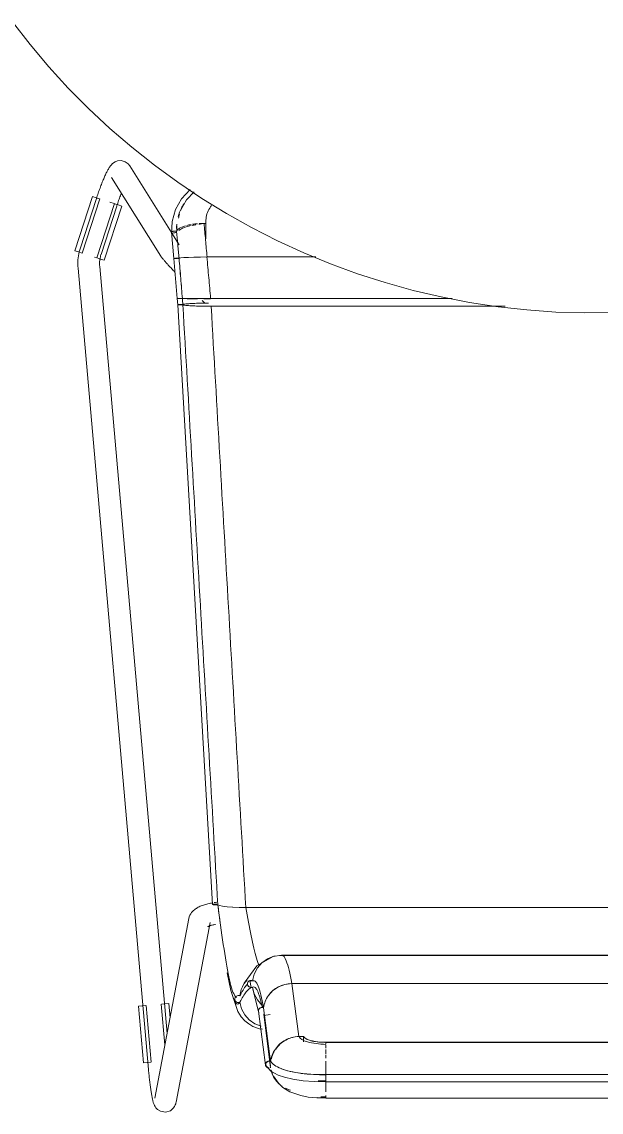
# Model space of a CAD drawing. Header units: millimetres. Extents: x 155927 to 295199, y -4084 to 97293.
# Drawn here: x 182902 to 183222, y 11464 to 12067 of the extents above; entities that cross this region are included whole.
import ezdxf

# ---------------------------------------------------------------- set-up
doc = ezdxf.new("R2010")
doc.units = ezdxf.units.MM
doc.header["$MEASUREMENT"] = 0
doc.layers.add('I-FURN', color=8, linetype='CONTINUOUS', lineweight=9)

msp = doc.modelspace()

# ---------------------------------------------------------------- linework, layer by layer
at = {"layer": 'I-FURN'}
for p, q in [((182896.35, 12067.16), (182906.16, 12054.52)), ((182906.16, 12054.52), (182916.46, 12042.29)), ((182916.46, 12042.29), (182927.25, 12030.47)), ((182927.25, 12030.47), (182938.5, 12019.1)), ((182938.5, 12019.1), (182950.2, 12008.18)), ((182950.2, 12008.18), (182962.32, 11997.75)), ((182962.32, 11997.75), (182974.86, 11987.8)), ((182954.46, 11990.17), (182953.08, 11989.65)), ((182956.44, 11990.35), (182954.46, 11990.17)), ((182958.67, 11989.76), (182956.44, 11990.35)), ((182960.4, 11988.54), (182958.67, 11989.76)), ((182948.47, 11983.97), (182948.24, 11983.5)), ((182948.7, 11984.43), (182948.47, 11983.97)), ((182948.93, 11984.87), (182948.7, 11984.43)), ((182949.15, 11985.29), (182948.93, 11984.87)), ((182949.39, 11985.7), (182949.15, 11985.29)), ((182949.62, 11986.1), (182949.39, 11985.7)), ((182949.86, 11986.49), (182949.62, 11986.1)), ((182950.12, 11986.88), (182949.86, 11986.49)), ((182950.4, 11987.27), (182950.12, 11986.88)), ((182950.71, 11987.67), (182950.4, 11987.27)), ((182951.08, 11988.1), (182950.71, 11987.67)), ((182951.54, 11988.57), (182951.08, 11988.1)), ((182952.17, 11989.09), (182951.54, 11988.57)), ((182953.08, 11989.65), (182952.17, 11989.09)), ((182960.4, 11988.54), (182961.29, 11987.41)), ((182984.32, 11950.65), (182961.29, 11987.41)), ((182974.86, 11987.8), (182987.78, 11978.36)), ((182945.8, 11977.81), (182945.55, 11977.16)), ((182946.06, 11978.45), (182945.8, 11977.81)), ((182946.31, 11979.08), (182946.06, 11978.45)), ((182946.56, 11979.69), (182946.31, 11979.08)), ((182946.8, 11980.28), (182946.56, 11979.69)), ((182947.05, 11980.86), (182946.8, 11980.28)), ((182947.29, 11981.42), (182947.05, 11980.86)), ((182947.53, 11981.97), (182947.29, 11981.42)), ((182947.77, 11982.5), (182947.53, 11981.97)), ((182948, 11983.01), (182947.77, 11982.5)), ((182948.24, 11983.5), (182948, 11983.01)), ((182951.12, 11981.04), (182978.43, 11937.46)), ((182987.78, 11978.36), (183001.06, 11969.45)), ((182943.77, 11972.28), (182943.52, 11971.55)), ((182944.02, 11973.01), (182943.77, 11972.28)), ((182944.28, 11973.72), (182944.02, 11973.01)), ((182944.53, 11974.43), (182944.28, 11973.72)), ((182944.79, 11975.13), (182944.53, 11974.43)), ((182945.04, 11975.82), (182944.79, 11975.13)), ((182945.3, 11976.49), (182945.04, 11975.82)), ((182945.55, 11977.16), (182945.3, 11976.49)), ((182956.49, 11972.16), (182956.25, 11971.53)), ((182989.93, 11969.23), (182994.67, 11974.38)), ((182992.61, 11968.65), (182996.88, 11973.12)), ((182930.92, 11940.44), (182940.61, 11970.45)), ((182942.63, 11968.89), (182933.92, 11942.08)), ((182934.96, 11939.13), (182944.65, 11969.14)), ((182940.61, 11970.45), (182942.56, 11969.81)), ((182942.56, 11969.81), (182944.53, 11969.18)), ((182942.78, 11969.35), (182942.63, 11968.89)), ((182943.03, 11970.08), (182942.78, 11969.35)), ((182943.27, 11970.82), (182943.03, 11970.08)), ((182952.72, 11966.53), (182943.03, 11936.53)), ((182943.52, 11971.55), (182943.27, 11970.82)), ((182952.62, 11966.57), (182950.12, 11967.37)), ((182952.84, 11966.5), (182954.81, 11965.86)), ((182954.38, 11966.2), (182954.15, 11965.51)), ((182954.61, 11966.89), (182954.38, 11966.2)), ((182954.84, 11967.58), (182954.61, 11966.89)), ((182954.81, 11965.86), (182956.76, 11965.23)), ((182955.08, 11968.26), (182954.84, 11967.58)), ((182955.31, 11968.93), (182955.08, 11968.26)), ((182955.55, 11969.59), (182955.31, 11968.93)), ((182955.78, 11970.25), (182955.55, 11969.59)), ((182956.02, 11970.9), (182955.78, 11970.25)), ((182956.25, 11971.53), (182956.02, 11970.9)), ((182986.54, 11963.22), (182989.93, 11969.23)), ((182989.25, 11962.82), (182992.61, 11968.65)), ((183001.06, 11969.45), (183014.7, 11961.08)), ((182945.33, 11938.37), (182954.05, 11965.18)), ((182947.08, 11935.22), (182956.76, 11965.23)), ((182954.15, 11965.51), (182954.05, 11965.18)), ((182984.66, 11956.7), (182986.54, 11963.22)), ((183014.7, 11961.08), (183028.65, 11953.26)), ((182984.38, 11949.79), (182984.66, 11956.7)), ((183002.33, 11955.57), (183003.38, 11955.57)), ((183003.32, 11956.82), (183003.32, 11947.06)), ((182984.25, 11950.68), (182985.68, 11936.19)), ((182988.6, 11943.83), (182984.56, 11950.28)), ((183028.65, 11953.26), (183042.91, 11946)), ((182933.92, 11942.08), (182933.59, 11940.98)), ((183042.91, 11946), (183057.45, 11939.32)), ((182932.87, 11939.81), (182930.92, 11940.44)), ((182932.6, 11935.37), (182932.54, 11934.23)), ((182932.71, 11936.51), (182932.6, 11935.37)), ((182932.86, 11937.64), (182932.71, 11936.51)), ((182933.06, 11938.76), (182932.86, 11937.64)), ((182934.85, 11939.17), (182932.87, 11939.81)), ((182933.3, 11939.88), (182933.06, 11938.76)), ((182933.59, 11940.98), (182933.3, 11939.88)), ((182942.94, 11936.56), (182941.77, 11936.94)), ((182945.12, 11935.85), (182943.15, 11936.49)), ((182944.63, 11935.11), (182944.72, 11935.77)), ((182944.72, 11935.77), (182944.83, 11936.42)), ((182944.83, 11936.42), (182944.97, 11937.07)), ((182944.97, 11937.07), (182945.13, 11937.71)), ((182947.08, 11935.22), (182945.12, 11935.85)), ((182945.13, 11937.71), (182945.32, 11938.34)), ((182945.32, 11938.34), (182945.33, 11938.37)), ((182978.43, 11937.46), (182978.64, 11937.13)), ((182978.64, 11937.13), (182978.83, 11936.88)), ((182978.83, 11936.88), (182979, 11936.65)), ((182979, 11936.65), (182979.17, 11936.43)), ((182979.17, 11936.43), (182979.35, 11936.2)), ((182979.35, 11936.2), (182979.54, 11935.97)), ((182979.54, 11935.97), (182979.74, 11935.73)), ((182979.74, 11935.73), (182979.96, 11935.48)), ((182979.96, 11935.48), (182980.19, 11935.21)), ((182985.68, 11936.19), (182985.75, 11936.22)), ((182985.74, 11936.22), (182985.68, 11936.19)), ((182985.68, 11936.19), (182987.5, 11913.99)), ((182985.68, 11936.19), (182985.74, 11936.17)), ((182985.75, 11936.17), (182985.68, 11936.19)), ((182985.93, 11936.24), (182985.74, 11936.22)), ((182985.74, 11936.17), (182985.93, 11936.14)), ((182985.93, 11936.14), (182985.75, 11936.17)), ((182986.23, 11936.26), (182985.93, 11936.24)), ((182985.93, 11936.14), (182986.22, 11936.12)), ((182986.22, 11936.12), (182985.93, 11936.14)), ((182985.94, 11936.24), (182986.24, 11936.26)), ((182986.22, 11936.12), (182986.6, 11936.1)), ((182986.61, 11936.1), (182986.22, 11936.12)), ((182986.61, 11936.28), (182986.23, 11936.26)), ((182986.24, 11936.26), (182986.62, 11936.28)), ((182986.6, 11936.1), (182987.05, 11936.09)), ((182987.07, 11936.29), (182986.61, 11936.28)), ((182987.06, 11936.09), (182986.61, 11936.1)), ((182986.62, 11936.28), (182987.07, 11936.29)), ((182987.05, 11936.09), (182987.54, 11936.09)), ((182987.55, 11936.09), (182987.06, 11936.09)), ((182987.56, 11936.29), (182987.07, 11936.29)), ((182987.07, 11936.29), (182987.56, 11936.29)), ((182988.06, 11936.29), (182987.56, 11936.29)), ((182987.56, 11936.29), (182988.06, 11936.29)), ((182988.04, 11936.09), (182988.51, 11936.1)), ((182988.52, 11936.1), (182988.04, 11936.09)), ((182988.53, 11936.28), (182988.06, 11936.29)), ((182988.06, 11936.29), (182988.53, 11936.28)), ((182988.53, 11936.28), (182989.41, 11936.48)), ((182989.42, 11936.48), (182988.53, 11936.28)), ((182991.15, 11936.66), (182989.42, 11936.48)), ((182989.42, 11936.48), (182991.14, 11936.65)), ((182993.63, 11936.81), (182991.15, 11936.66)), ((182991.15, 11936.66), (182993.59, 11936.8)), ((182993.63, 11936.81), (182996.66, 11936.92)), ((182996.73, 11936.92), (182993.63, 11936.81)), ((182996.73, 11936.92), (183000.17, 11936.99)), ((183000.17, 11936.99), (182996.73, 11936.92)), ((183000.26, 11936.99), (183003.91, 11937.02)), ((183004.03, 11937.02), (183000.27, 11937)), ((183064.14, 11937.02), (183004.03, 11937.02)), ((183004.03, 11937.02), (183064.14, 11937.02)), ((183057.45, 11939.32), (183072.24, 11933.23)), ((182932.54, 11934.23), (182932.52, 11933.09)), ((182932.52, 11933.09), (182932.55, 11931.95)), ((182932.55, 11931.95), (182932.63, 11930.81)), ((182932.63, 11930.81), (182932.63, 11930.76)), ((182932.64, 11930.76), (182971.58, 11487.43)), ((182944.52, 11933.13), (182944.53, 11933.79)), ((182944.54, 11932.47), (182944.52, 11933.13)), ((182944.53, 11933.79), (182944.57, 11934.45)), ((182944.59, 11931.81), (182944.54, 11932.47)), ((182944.57, 11934.45), (182944.63, 11935.11)), ((182981.88, 11507.3), (182944.59, 11931.81)), ((182980.19, 11935.21), (182980.43, 11934.93)), ((182980.43, 11934.93), (182980.69, 11934.64)), ((182980.69, 11934.64), (182980.96, 11934.33)), ((182980.96, 11934.33), (182981.25, 11934.01)), ((182981.25, 11934.01), (182981.55, 11933.67)), ((182981.55, 11933.67), (182981.87, 11933.32)), ((182981.87, 11933.32), (182982.2, 11932.96)), ((182982.2, 11932.96), (182982.54, 11932.58)), ((182982.54, 11932.58), (182982.89, 11932.19)), ((182982.89, 11932.19), (182983.26, 11931.79)), ((182983.26, 11931.79), (182983.64, 11931.37)), ((182983.64, 11931.37), (182984.04, 11930.95)), ((182984.04, 11930.95), (182984.44, 11930.51)), ((182984.44, 11930.51), (182984.85, 11930.07)), ((182984.85, 11930.07), (182985.27, 11929.61)), ((182985.27, 11929.61), (182985.71, 11929.15)), ((183072.24, 11933.23), (183087.27, 11927.73)), ((182985.71, 11929.15), (182986.15, 11928.68)), ((183087.27, 11927.73), (183102.5, 11922.84)), ((183102.5, 11922.84), (183117.91, 11918.56)), ((183117.91, 11918.56), (183133.49, 11914.9)), ((182987.57, 11913.99), (182987.5, 11913.99)), ((182987.5, 11913.99), (182987.57, 11913.99)), ((182987.78, 11910.63), (182987.51, 11913.99)), ((182987.58, 11913.99), (182987.51, 11913.99)), ((182987.51, 11913.99), (182987.57, 11913.99)), ((182987.76, 11913.99), (182988.05, 11914)), ((182988.05, 11914), (182987.76, 11913.99)), ((182988.05, 11914), (182988.44, 11914)), ((182988.43, 11914), (182988.05, 11914)), ((182988.44, 11913.98), (182988.06, 11913.98)), ((182988.06, 11913.98), (182988.44, 11913.98)), ((182988.88, 11914), (182988.43, 11914)), ((182988.44, 11914), (182988.89, 11914)), ((182988.89, 11913.98), (182988.44, 11913.98)), ((182988.44, 11913.98), (182988.89, 11913.98)), ((182989.37, 11914), (182988.88, 11914)), ((182988.89, 11914), (182989.38, 11914)), ((182989.38, 11913.98), (182988.89, 11913.98)), ((182988.89, 11913.98), (182989.38, 11913.98)), ((182989.87, 11914), (182989.37, 11914)), ((182989.38, 11914), (182989.87, 11914)), ((182989.88, 11913.98), (182989.38, 11913.98)), ((182989.38, 11913.98), (182989.88, 11913.98)), ((182989.87, 11914), (182990.35, 11914)), ((182990.34, 11914), (182989.87, 11914)), ((182990.35, 11913.98), (182989.88, 11913.98)), ((182989.88, 11913.98), (182990.35, 11913.98)), ((182991.23, 11914.01), (182990.34, 11914)), ((182990.35, 11914), (182991.23, 11914.01)), ((182991.23, 11914.01), (182992.98, 11914.03)), ((182992.98, 11914.03), (182991.23, 11914.01)), ((182993, 11913.95), (182991.25, 11913.97)), ((182991.25, 11913.97), (182993, 11913.95)), ((182992.98, 11914.03), (182995.48, 11914.04)), ((182995.48, 11914.04), (182992.98, 11914.03)), ((182995.5, 11913.94), (182993, 11913.95)), ((182993, 11913.95), (182995.49, 11913.94)), ((182995.77, 11911.3), (182993.27, 11911.13)), ((182995.48, 11914.04), (182998.61, 11914.05)), ((182998.61, 11914.05), (182995.48, 11914.04)), ((182995.49, 11913.94), (182998.62, 11913.93)), ((182998.62, 11913.93), (182995.5, 11913.94)), ((182998.89, 11911.42), (182995.77, 11911.3)), ((183002.18, 11914.05), (182998.61, 11914.05)), ((182998.62, 11914.05), (183002.18, 11914.05)), ((183002.44, 11911.5), (182998.89, 11911.42)), ((183001.27, 11912.91), (183002.74, 11911.38)), ((183002.18, 11914.05), (183005.97, 11914.05)), ((183005.97, 11914.05), (183002.18, 11914.05)), ((183005.96, 11913.93), (183002.18, 11913.93)), ((183002.18, 11913.93), (183005.96, 11913.93)), ((183004.69, 11911.52), (183002.44, 11911.5)), ((183005.97, 11914.05), (183139.61, 11914.05)), ((183139.61, 11914.05), (183005.97, 11914.05)), ((183133.49, 11914.9), (183149.2, 11911.86)), ((183149.2, 11911.86), (183165.02, 11909.46)), ((182987.85, 11910.66), (182987.78, 11910.63)), ((182987.78, 11910.63), (183007.07, 11578.72)), ((182987.78, 11910.63), (182987.85, 11910.6)), ((182988.04, 11910.69), (182987.85, 11910.66)), ((182987.85, 11910.6), (182988.03, 11910.58)), ((182988.03, 11910.58), (182988.33, 11910.55)), ((182988.33, 11910.71), (182988.04, 11910.69)), ((182988.71, 11910.73), (182988.33, 11910.71)), ((182988.33, 11910.55), (182988.71, 11910.54)), ((182989.17, 11910.74), (182988.71, 11910.73)), ((182988.71, 11910.54), (182989.16, 11910.53)), ((182989.16, 11910.53), (182989.65, 11910.52)), ((182989.66, 11910.74), (182989.17, 11910.74)), ((182989.65, 11910.52), (182990.14, 11910.52)), ((182990.15, 11910.74), (182989.66, 11910.74)), ((182990.14, 11910.52), (182990.61, 11910.53)), ((182990.62, 11910.73), (182990.15, 11910.74)), ((182990.61, 11910.53), (182991.5, 11910.32)), ((182991.52, 11910.94), (182990.62, 11910.73)), ((182991.5, 11910.32), (182993.25, 11910.13)), ((182993.27, 11911.13), (182991.52, 11910.94)), ((182993.25, 11910.13), (182995.75, 11909.97)), ((182995.75, 11909.97), (182998.89, 11909.84)), ((182998.89, 11909.84), (183002.45, 11909.76)), ((183002.45, 11909.76), (183006.23, 11909.74)), ((183006.23, 11909.74), (183168.83, 11909.74)), ((183168.83, 11909.74), (183006.23, 11909.74)), ((183165.02, 11909.46), (183180.92, 11907.69)), ((183180.92, 11907.69), (183196.88, 11906.56)), ((183196.88, 11906.56), (183212.87, 11906.06)), ((183212.87, 11906.06), (183228.86, 11906.21)), ((183005.13, 11579.23), (183005.8, 11579.37)), ((183005.8, 11579.37), (183006.48, 11579.5)), ((183006.48, 11579.5), (183007.17, 11579.63)), ((183007.88, 11579.75), (183008.59, 11579.85)), ((183008.59, 11579.85), (183009.32, 11579.95)), ((182994.5, 11572.76), (182994.94, 11573.55)), ((182994.94, 11573.55), (182995.42, 11574.24)), ((182995.42, 11574.24), (182995.93, 11574.83)), ((182995.93, 11574.83), (182996.45, 11575.35)), ((182996.45, 11575.35), (182996.98, 11575.8)), ((182996.98, 11575.8), (182997.51, 11576.21)), ((182997.51, 11576.21), (182998.05, 11576.56)), ((182998.05, 11576.56), (182998.59, 11576.89)), ((182998.59, 11576.89), (182999.12, 11577.18)), ((182999.12, 11577.18), (182999.68, 11577.45)), ((182999.68, 11577.45), (183000.24, 11577.7)), ((183000.24, 11577.7), (183000.81, 11577.94)), ((183000.81, 11577.94), (183001.39, 11578.16)), ((183001.39, 11578.16), (183001.98, 11578.36)), ((183001.98, 11578.36), (183002.58, 11578.56)), ((183002.58, 11578.56), (183003.2, 11578.74)), ((183003.2, 11578.74), (183003.83, 11578.91)), ((183003.83, 11578.91), (183004.47, 11579.07)), ((183004.47, 11579.07), (183005.13, 11579.23)), ((183007.13, 11578.78), (183007.07, 11578.72)), ((183007.07, 11578.72), (183007.13, 11578.78)), ((183007.07, 11578.72), (183007.14, 11578.67)), ((183007.14, 11578.67), (183007.07, 11578.72)), ((183007.32, 11578.83), (183007.13, 11578.78)), ((183007.13, 11578.78), (183007.31, 11578.83)), ((183007.14, 11578.67), (183007.34, 11578.62)), ((183007.33, 11578.62), (183007.14, 11578.67)), ((183007.31, 11578.83), (183007.6, 11578.87)), ((183007.61, 11578.87), (183007.32, 11578.83)), ((183007.63, 11578.57), (183007.33, 11578.62)), ((183007.34, 11578.62), (183007.63, 11578.58)), ((183007.6, 11578.87), (183007.98, 11578.9)), ((183007.99, 11578.9), (183007.61, 11578.87)), ((183007.63, 11578.58), (183008.02, 11578.54)), ((183008.02, 11578.54), (183007.63, 11578.57)), ((183007.98, 11578.9), (183008.43, 11578.93)), ((183008.44, 11578.93), (183007.99, 11578.9)), ((183008.02, 11578.54), (183008.47, 11578.52)), ((183008.47, 11578.52), (183008.02, 11578.54)), ((183008.43, 11578.93), (183008.92, 11578.94)), ((183008.93, 11578.94), (183008.44, 11578.93)), ((183008.47, 11578.52), (183008.97, 11578.51)), ((183008.96, 11578.51), (183008.47, 11578.52)), ((183008.92, 11578.94), (183009.42, 11578.93)), ((183009.43, 11578.93), (183008.93, 11578.94)), ((183009.46, 11578.52), (183008.96, 11578.51)), ((183008.97, 11578.51), (183009.46, 11578.52)), ((183009.46, 11578.52), (183009.94, 11578.53)), ((183009.93, 11578.53), (183009.46, 11578.52)), ((183010.84, 11578.13), (183009.93, 11578.53)), ((183009.94, 11578.53), (183010.84, 11578.13)), ((183012.57, 11577.77), (183010.84, 11578.13)), ((183010.84, 11578.13), (183012.58, 11577.77)), ((183015.05, 11577.46), (183012.58, 11577.77)), ((183012.58, 11577.77), (183015.08, 11577.45)), ((183018.13, 11577.22), (183015.08, 11577.45)), ((183015.08, 11577.45), (183018.18, 11577.22)), ((183021.65, 11577.07), (183018.18, 11577.22)), ((183018.18, 11577.22), (183021.72, 11577.06)), ((183025.41, 11577), (183021.72, 11577.06)), ((183021.72, 11577.06), (183025.48, 11577)), ((183408.88, 11577), (183025.41, 11577)), ((183025.48, 11577), (183408.88, 11577)), ((182993.88, 11570.88), (182975.06, 11471.58)), ((182986.85, 11469.35), (183005.67, 11568.64)), ((182993.88, 11570.88), (182994.13, 11571.86)), ((182994.13, 11571.86), (182994.5, 11572.76)), ((183006.48, 11567.2), (183006.88, 11567.31)), ((183006.88, 11567.31), (183007.3, 11567.41)), ((183007.3, 11567.41), (183007.75, 11567.52)), ((183007.75, 11567.52), (183008.22, 11567.62)), ((183008.22, 11567.62), (183008.71, 11567.71)), ((183004.45, 11566.41), (183004.47, 11566.43)), ((183004.47, 11566.43), (183004.54, 11566.47)), ((183004.54, 11566.47), (183004.63, 11566.52)), ((183004.63, 11566.52), (183004.78, 11566.59)), ((183004.78, 11566.59), (183004.98, 11566.68)), ((183004.98, 11566.68), (183005.21, 11566.77)), ((183005.21, 11566.77), (183005.48, 11566.88)), ((183005.48, 11566.88), (183005.78, 11566.98)), ((183005.78, 11566.98), (183006.12, 11567.09)), ((183006.12, 11567.09), (183006.48, 11567.2)), ((183040.14, 11549.79), (183031.49, 11544.67)), ((183040.29, 11549.86), (183037.12, 11548.49)), ((183041, 11550.03), (183037.43, 11548.67)), ((183037.43, 11548.66), (183041, 11550.02)), ((183045.33, 11550.65), (183040.29, 11549.86)), ((183041, 11550.02), (183044.79, 11550.5)), ((183044.79, 11550.5), (183041, 11550.03)), ((183044.79, 11550.5), (183389.58, 11550.5)), ((183389.58, 11550.5), (183044.79, 11550.5)), ((183084.24, 11550.66), (183045.33, 11550.66)), ((183389.04, 11550.66), (183084.24, 11550.66)), ((183031.49, 11544.67), (183024.51, 11535.14)), ((183031.79, 11543.62), (183030.03, 11540.23)), ((183030.04, 11540.23), (183031.79, 11543.61)), ((183034.29, 11546.5), (183031.79, 11543.62)), ((183031.79, 11543.61), (183034.3, 11546.49)), ((183037.43, 11548.67), (183034.29, 11546.5)), ((183034.3, 11546.49), (183037.43, 11548.66)), ((183015.18, 11540.81), (183017.08, 11531.15)), ((183030.03, 11540.23), (183029.14, 11536.51)), ((183017.08, 11531.15), (183021.07, 11519.43)), ((183022.91, 11531.74), (183022.13, 11528.12)), ((183022.13, 11528.12), (183022.92, 11531.73)), ((183024.56, 11535.06), (183022.91, 11531.74)), ((183022.92, 11531.73), (183024.57, 11535.06)), ((183024.51, 11535.14), (183023.62, 11533.39)), ((183025.38, 11536.2), (183024.56, 11535.06)), ((183024.57, 11535.06), (183026.1, 11537.04)), ((183026.3, 11534.76), (183026.37, 11535.25)), ((183026.37, 11535.25), (183026.3, 11534.76)), ((183026.37, 11534.27), (183026.3, 11534.76)), ((183026.3, 11534.76), (183026.37, 11534.27)), ((183026.37, 11535.25), (183026.56, 11535.71)), ((183026.55, 11535.71), (183026.37, 11535.25)), ((183026.56, 11533.81), (183026.37, 11534.27)), ((183026.37, 11534.27), (183026.55, 11533.81)), ((183026.85, 11536.11), (183026.55, 11535.71)), ((183026.55, 11533.81), (183026.85, 11533.4)), ((183026.56, 11535.71), (183026.85, 11536.11)), ((183026.85, 11533.41), (183026.56, 11533.81)), ((183026.85, 11536.11), (183027.23, 11536.43)), ((183027.23, 11536.43), (183026.85, 11536.11)), ((183027.23, 11533.09), (183026.85, 11533.41)), ((183026.85, 11533.4), (183027.23, 11533.09)), ((183027.23, 11536.43), (183027.69, 11536.63)), ((183027.68, 11536.63), (183027.23, 11536.43)), ((183027.69, 11532.89), (183027.23, 11533.09)), ((183027.23, 11533.09), (183027.68, 11532.89)), ((183030.21, 11536.53), (183027.33, 11536.48)), ((183027.63, 11536.61), (183028.46, 11532.72)), ((183028.17, 11536.71), (183027.68, 11536.63)), ((183027.68, 11532.89), (183028.17, 11532.8)), ((183027.69, 11536.63), (183028.18, 11536.71)), ((183028.18, 11532.81), (183027.69, 11532.89)), ((183028.67, 11536.67), (183028.17, 11536.71)), ((183028.17, 11532.8), (183028.67, 11532.84)), ((183028.18, 11536.71), (183028.67, 11536.67)), ((183028.67, 11532.85), (183028.18, 11532.81)), ((183028.67, 11536.67), (183029.14, 11536.51)), ((183029.14, 11536.51), (183028.67, 11536.67)), ((183029.14, 11533.01), (183028.67, 11532.85)), ((183028.67, 11532.84), (183029.14, 11533)), ((183029.14, 11533), (183030.03, 11529.29)), ((183029.5, 11531.16), (183029.17, 11533.02)), ((183032.47, 11519.54), (183029.5, 11531.16)), ((183043.51, 11533.11), (183040.4, 11531.03)), ((183047.06, 11534.43), (183043.51, 11533.11)), ((183050.83, 11534.9), (183047.06, 11534.43)), ((183054.69, 11505.63), (183050.83, 11534.9)), ((183050.83, 11534.9), (183383.54, 11534.9)), ((183383.54, 11534.9), (183050.83, 11534.9)), ((183019.37, 11526.83), (183019.31, 11526.34)), ((183019.31, 11526.34), (183019.37, 11526.82)), ((183019.38, 11525.85), (183019.31, 11526.34)), ((183019.31, 11526.34), (183019.38, 11525.85)), ((183019.55, 11527.29), (183019.37, 11526.83)), ((183019.37, 11526.82), (183019.55, 11527.28)), ((183019.58, 11525.4), (183019.38, 11525.85)), ((183019.38, 11525.85), (183019.58, 11525.4)), ((183019.55, 11527.28), (183019.84, 11527.69)), ((183019.84, 11527.69), (183019.55, 11527.29)), ((183019.88, 11525.01), (183019.58, 11525.4)), ((183019.58, 11525.4), (183019.88, 11525)), ((183020.22, 11528.01), (183019.84, 11527.69)), ((183019.84, 11527.69), (183020.22, 11528)), ((183020.22, 11528), (183020.67, 11528.21)), ((183020.67, 11528.21), (183020.22, 11528.01)), ((183020.67, 11528.21), (183021.16, 11528.3)), ((183021.16, 11528.3), (183020.67, 11528.21)), ((183021.16, 11528.3), (183021.66, 11528.27)), ((183021.66, 11528.27), (183021.16, 11528.3)), ((183021.66, 11528.27), (183022.13, 11528.12)), ((183022.13, 11528.12), (183021.66, 11528.27)), ((183030.03, 11529.29), (183031.79, 11525.9)), ((183031.79, 11525.9), (183034.29, 11523.02)), ((183040.4, 11531.03), (183037.91, 11528.29)), ((182966.01, 11522.45), (182968.05, 11522.63)), ((182968.77, 11491.04), (182966.01, 11522.45)), ((182968.05, 11522.63), (182970.12, 11522.81)), ((182973, 11491.41), (182970.24, 11522.82)), ((182978.69, 11523.57), (182980.67, 11500.96)), ((182978.81, 11523.58), (182980.88, 11523.76)), ((182980.88, 11523.76), (182982.92, 11523.94)), ((182983.61, 11516.04), (182982.92, 11523.94)), ((183020.27, 11524.7), (183019.88, 11525.01)), ((183019.88, 11525), (183020.26, 11524.7)), ((183020.26, 11524.7), (183020.72, 11524.5)), ((183020.72, 11524.51), (183020.27, 11524.7)), ((183021.21, 11524.43), (183020.72, 11524.51)), ((183020.72, 11524.5), (183021.21, 11524.43)), ((183021.07, 11519.43), (183022.88, 11516.61)), ((183021.71, 11524.47), (183021.21, 11524.43)), ((183021.21, 11524.43), (183021.71, 11524.47)), ((183022.18, 11524.64), (183021.71, 11524.47)), ((183021.71, 11524.47), (183022.18, 11524.64)), ((183022.18, 11524.64), (183023.09, 11521.01)), ((183023.09, 11521.01), (183024.83, 11517.69)), ((183032.5, 11520.32), (183032.44, 11519.85)), ((183032.44, 11519.85), (183032.5, 11519.39)), ((183032.45, 11519.62), (183036.31, 11489.84)), ((183032.69, 11520.76), (183032.5, 11520.32)), ((183032.5, 11519.39), (183032.69, 11518.94)), ((183032.99, 11521.15), (183032.69, 11520.76)), ((183033.37, 11521.45), (183032.99, 11521.15)), ((183033.82, 11521.64), (183033.37, 11521.45)), ((183034.31, 11521.72), (183033.82, 11521.64)), ((183034.81, 11521.68), (183034.31, 11521.72)), ((183039.12, 11491.83), (183035.28, 11521.53)), ((183022.88, 11516.61), (183024.88, 11514.36)), ((183024.83, 11517.69), (183027.31, 11514.86)), ((183024.88, 11514.36), (183027.04, 11512.58)), ((183027.31, 11514.86), (183026.09, 11516.08)), ((183027.31, 11514.86), (183030.39, 11512.69)), ((183035.3, 11517.98), (183039.15, 11488.29)), ((183035.43, 11517.2), (183038.92, 11517.89)), ((183027.04, 11512.58), (183029.31, 11511.24)), ((183029.31, 11511.24), (183032.92, 11509.95)), ((183030.39, 11512.69), (183033.91, 11511.28)), ((183032.92, 11509.95), (183034.69, 11509.72)), ((183057.4, 11505.69), (183054.69, 11505.63)), ((183057.4, 11505.69), (183057.4, 11502.69)), ((183058.04, 11504.83), (183057.4, 11505.69)), ((183059.4, 11504.05), (183058.04, 11504.83)), ((183061.38, 11503.37), (183059.4, 11504.05)), ((183063.87, 11502.86), (183061.38, 11503.37)), ((183066.72, 11502.55), (183063.87, 11502.86)), ((183069.76, 11502.44), (183066.72, 11502.55)), ((183364.61, 11502.44), (183069.76, 11502.44)), ((183069.76, 11502.38), (183364.61, 11502.38)), ((183069.76, 11499.11), (183069.76, 11500.85)), ((183069.76, 11496.06), (183069.76, 11498.53)), ((183069.76, 11493.7), (183069.76, 11495.54)), ((182970.81, 11491.22), (182968.77, 11491.04)), ((182972.88, 11491.4), (182970.81, 11491.22)), ((183039.21, 11486.44), (183036.66, 11489.35)), ((183038.99, 11489.48), (183038.38, 11494.25)), ((183069.76, 11488.51), (183069.76, 11492.07)), ((182971.6, 11487.28), (182971.58, 11487.43)), ((182971.66, 11486.52), (182971.6, 11487.28)), ((182971.73, 11485.77), (182971.66, 11486.52)), ((182971.81, 11485.03), (182971.73, 11485.77)), ((182971.88, 11484.28), (182971.81, 11485.03)), ((182971.96, 11483.54), (182971.88, 11484.28)), ((182972.04, 11482.81), (182971.96, 11483.54)), ((182972.12, 11482.08), (182972.04, 11482.81)), ((183043.33, 11484.26), (183039.21, 11486.44)), ((183040.79, 11483.65), (183040.69, 11483.85)), ((183043.47, 11479.76), (183040.79, 11483.65)), ((183046.78, 11483.1), (183043.33, 11484.26)), ((183045.09, 11487.8), (183048.52, 11486.71)), ((183051.47, 11482), (183046.78, 11483.1)), ((183048.52, 11486.71), (183052.96, 11485.74)), ((183052.96, 11485.74), (183056.97, 11485.15)), ((183056.97, 11485.15), (183063.53, 11484.61)), ((183063.53, 11484.61), (183069.76, 11484.54)), ((183069.76, 11488.32), (183069.76, 11484.51)), ((183069.76, 11484.51), (183069.76, 11488.32)), ((183364.61, 11484.54), (183069.76, 11484.54)), ((183069.76, 11480.58), (183069.76, 11484.53)), ((183069.76, 11484.53), (183069.76, 11484.43)), ((183069.76, 11484.43), (183069.76, 11484.2)), ((183069.76, 11484.2), (183069.76, 11483.87)), ((183069.76, 11483.87), (183069.76, 11483.45)), ((183069.76, 11483.45), (183069.76, 11482.98)), ((183069.76, 11482.98), (183069.76, 11482.48)), ((182972.2, 11481.36), (182972.12, 11482.08)), ((182972.28, 11480.66), (182972.2, 11481.36)), ((182972.36, 11479.96), (182972.28, 11480.66)), ((182972.45, 11479.27), (182972.36, 11479.96)), ((182972.54, 11478.59), (182972.45, 11479.27)), ((182972.62, 11477.93), (182972.54, 11478.59)), ((182972.71, 11477.28), (182972.62, 11477.93)), ((182972.8, 11476.65), (182972.71, 11477.28)), ((183045.94, 11477.46), (183043.47, 11479.76)), ((183049.82, 11475.07), (183045.94, 11477.46)), ((183057.1, 11481.16), (183051.47, 11482)), ((183063.22, 11480.67), (183057.1, 11481.16)), ((183069.76, 11480.57), (183063.22, 11480.67)), ((183069.76, 11482.48), (183069.76, 11481.99)), ((183069.76, 11481.99), (183069.76, 11481.54)), ((183069.76, 11481.54), (183069.76, 11481.15)), ((183069.76, 11481.15), (183069.76, 11480.84)), ((183069.76, 11480.84), (183069.76, 11480.64)), ((183069.76, 11480.82), (183069.76, 11477.79)), ((183069.76, 11477.8), (183069.76, 11480.82)), ((183069.76, 11480.64), (183069.76, 11480.57)), ((183069.76, 11480.57), (183364.61, 11480.57)), ((183069.76, 11475.06), (183069.76, 11477.64)), ((182972.89, 11476.03), (182972.8, 11476.65)), ((182972.98, 11475.42), (182972.89, 11476.03)), ((182973.08, 11474.84), (182972.98, 11475.42)), ((182973.17, 11474.27), (182973.08, 11474.84)), ((182973.26, 11473.72), (182973.17, 11474.27)), ((182973.36, 11473.19), (182973.26, 11473.72)), ((182973.45, 11472.67), (182973.36, 11473.19)), ((182973.54, 11472.18), (182973.45, 11472.67)), ((182973.64, 11471.7), (182973.54, 11472.18)), ((182973.74, 11471.24), (182973.64, 11471.7)), ((182973.83, 11470.8), (182973.74, 11471.24)), ((182973.94, 11470.37), (182973.83, 11470.8)), ((183055.87, 11472.95), (183049.82, 11475.07)), ((183059.91, 11472.16), (183055.87, 11472.95)), ((183064.73, 11471.65), (183059.91, 11472.16)), ((183069.76, 11471.54), (183064.73, 11471.65)), ((183069.76, 11471.55), (183069.76, 11473.03)), ((183069.76, 11471.71), (183069.76, 11471.54)), ((183069.76, 11471.54), (183364.61, 11471.54)), ((182974.04, 11469.95), (182973.94, 11470.37)), ((182974.15, 11469.55), (182974.04, 11469.95)), ((182974.26, 11469.16), (182974.15, 11469.55)), ((182974.39, 11468.76), (182974.26, 11469.16)), ((182974.53, 11468.36), (182974.39, 11468.76)), ((182974.7, 11467.93), (182974.53, 11468.36)), ((182974.91, 11467.45), (182974.7, 11467.93)), ((182975.22, 11466.89), (182974.91, 11467.45)), ((182975.7, 11466.19), (182975.22, 11466.89)), ((182976.55, 11465.28), (182975.7, 11466.19)), ((182978.2, 11464.24), (182976.55, 11465.28)), ((182983.72, 11464.59), (182985.29, 11465.91)), ((182985.29, 11465.91), (182986.04, 11467)), ((182986.04, 11467), (182986.42, 11467.8)), ((182986.42, 11467.8), (182986.63, 11468.42)), ((182986.63, 11468.42), (182986.77, 11468.93)), ((182986.77, 11468.93), (182986.85, 11469.35)), ((182980.97, 11463.76), (182978.2, 11464.24)), ((182983.72, 11464.59), (182980.97, 11463.76))]:
    msp.add_line(p, q, dxfattribs=at)
for centre, major_axis, ratio, start_param, end_param in [((183050.96, 11519.84), (-15.78, 0), 0.955139, 4.720632, 5.68731), ((183050.96, 11519.84), (-15.78, 0), 0.955139, 5.929149, 6.170649), ((183050.96, 11519.84), (-15.78, 0), 0.955139, 5.687432, 5.928979), ((183034.4, 11519.85), (-1.96, 0), 0.955139, 4.501447, 6.790779), ((183069.76, 11487.29), (0, -15.75), 0.000004, 3.431839, 3.614078), ((183069.76, 11475.81), (-12.4, 0), 0.287441, 1.332781, 1.570796)]:
    msp.add_ellipse(centre, major_axis=major_axis, ratio=ratio, start_param=start_param, end_param=end_param, dxfattribs=at)
for points, knots in [([(182988.06, 11959.43), (182988.49, 11960.98), (182989.37, 11963.41), (182990.67, 11965.63), (182991.2, 11966.43)], [-0.7834316, -0.7834316, -0.7834316, -0.7834316, -0.6666667, -0.5975811, -0.5975811, -0.5975811, -0.5975811]), ([(183003.38, 11955.57), (183003.16, 11957.96), (183003.79, 11961.56), (183005.72, 11964.56), (183006.48, 11965.46)], [0, 0, 0, 0, 0.3333333, 0.5, 0.5, 0.5, 0.5]), ([(182992.1, 11953.51), (182991.29, 11953.25), (182989.6, 11952.62), (182988.77, 11951.96), (182988.38, 11951.6)], [-0.4744027, -0.4744027, -0.4744027, -0.4744027, -0.3333333, -0.1666667, -0.1666667, -0.1666667, -0.1666667]), ([(182984.3, 11950.83), (182984.32, 11950.85), (182984.37, 11950.9), (182984.47, 11950.98), (182984.66, 11951.08), (182984.99, 11951.18), (182985.38, 11951.25), (182985.74, 11951.29), (182986.11, 11951.31), (182986.56, 11951.3), (182986.91, 11951.26), (182987.09, 11951.24)], [0.5555556, 0.5555556, 0.5555556, 0.5555556, 0.5833333, 0.6180556, 0.6527778, 0.7222222, 0.7916667, 0.8263889, 0.8611111, 0.9305556, 1, 1, 1, 1]), ([(182987.19, 11950.51), (182986.97, 11950.52), (182986.48, 11950.51), (182985.73, 11950.42), (182985.07, 11950.27), (182984.63, 11950.1), (182984.48, 11949.98), (182984.44, 11949.93)], [-1, -1, -1, -1, -0.90625, -0.8125, -0.71875, -0.625, -0.5625, -0.5625, -0.5625, -0.5625]), ([(182990.62, 11910.73), (182990.91, 11910.87), (182992.3, 11911.08), (182995.66, 11911.3), (182998.81, 11911.43), (183001.92, 11911.5), (183003.93, 11911.52), (183004.7, 11911.52)], [-1, -1, -1, -1, -0.6666667, -0.5, -0.3333333, -0.1666667, -0.0664381, -0.0664381, -0.0664381, -0.0664381]), ([(182987.78, 11910.63), (182987.78, 11910.65), (182987.92, 11910.68), (182988.31, 11910.71), (182988.7, 11910.73), (182989.16, 11910.74), (182989.65, 11910.74), (182990.16, 11910.74), (182990.47, 11910.74), (182990.62, 11910.73)], [-0.5, -0.5, -0.5, -0.5, -0.375, -0.3125, -0.25, -0.1875, -0.125, -0.0625, 0, 0, 0, 0]), ([(182990.61, 11910.53), (182990.39, 11910.53), (182989.9, 11910.52), (182989.27, 11910.52), (182988.8, 11910.53), (182988.39, 11910.55), (182987.94, 11910.58), (182987.78, 11910.61), (182987.78, 11910.63)], [-1, -1, -1, -1, -0.90625, -0.8125, -0.765625, -0.71875, -0.625, -0.501507, -0.501507, -0.501507, -0.501507]), ([(183006.23, 11909.74), (183004.96, 11909.74), (183002.41, 11909.76), (182998.81, 11909.83), (182995.64, 11909.96), (182992.28, 11910.18), (182990.89, 11910.39), (182990.61, 11910.53)], [-1, -1, -1, -1, -0.833333, -0.666667, -0.5, -0.333333, 0, 0, 0, 0]), ([(183009.94, 11578.53), (183010.95, 11570.98), (183012.98, 11555.77), (183016.03, 11537.33), (183018.47, 11529.03), (183019.9, 11527.43), (183020.3, 11527.24)], [0, 0, 0, 0, 0.25, 0.5, 0.75, 0.8499412, 0.8499412, 0.8499412, 0.8499412]), ([(183032.78, 11544.73), (183032.3, 11545.88), (183030.84, 11550.12), (183028.4, 11560.84), (183026.46, 11571.62), (183025.48, 11577)], [0.375, 0.375, 0.375, 0.375, 0.5, 0.75, 1, 1, 1, 1]), ([(183050.83, 11534.9), (183049.82, 11540.63), (183047.99, 11548.27), (183046.16, 11550.66), (183045.33, 11550.65)], [0, 0, 0, 0, 0.5, 0.9107154, 0.9107154, 0.9107154, 0.9107154]), ([(183022.13, 11528.12), (183023.3, 11530.53), (183024.65, 11532.73), (183026, 11534.26), (183026.18, 11534.45)], [0, 0, 0, 0, 0.5, 0.5774201, 0.5774201, 0.5774201, 0.5774201]), ([(183022.18, 11524.64), (183023.34, 11527.04), (183025.44, 11530.47), (183027.53, 11532.25), (183028.46, 11532.72)], [0, 0, 0, 0, 0.5, 0.9025379, 0.9025379, 0.9025379, 0.9025379]), ([(183029.14, 11533.01), (183030.17, 11533.55), (183031.98, 11531.82), (183033.8, 11525.34), (183034.59, 11521.62)], [0, 0, 0, 0, 0.5, 0.8877852, 0.8877852, 0.8877852, 0.8877852]), ([(183018.33, 11527.06), (183018.59, 11526.34), (183019.88, 11523.31), (183021.16, 11523.08), (183022.18, 11524.64)], [0.6866019, 0.6866019, 0.6866019, 0.6866019, 0.75, 1, 1, 1, 1]), ([(183041.96, 11498.71), (183043.39, 11500.76), (183046.34, 11503.27), (183049.91, 11504.83), (183051.16, 11505.08)], [-0.6666667, -0.6666667, -0.6666667, -0.6666667, -0.3333333, -0.1666667, -0.1666667, -0.1666667, -0.1666667]), ([(183039.12, 11491.83), (183038.98, 11491.89), (183038.77, 11491.96), (183038.49, 11492), (183038.2, 11492.01), (183037.91, 11491.97), (183037.62, 11491.89), (183037.35, 11491.78), (183037.03, 11491.58), (183036.71, 11491.28), (183036.48, 11490.91), (183036.34, 11490.55), (183036.29, 11490.24), (183036.29, 11489.97), (183036.32, 11489.7), (183036.4, 11489.46), (183036.51, 11489.21), (183036.7, 11488.91), (183037.03, 11488.6), (183037.42, 11488.38), (183037.78, 11488.28), (183038.04, 11488.24), (183038.2, 11488.24), (183038.27, 11488.24)], [0, 0, 0, 0, 0.0555556, 0.0833333, 0.1111111, 0.1666667, 0.1944444, 0.2222222, 0.2777778, 0.3333333, 0.3888889, 0.4444444, 0.4791667, 0.5138889, 0.5486111, 0.5833333, 0.6180556, 0.6527778, 0.7222222, 0.7916667, 0.8263889, 0.8611111, 0.8888889, 0.8888889, 0.8888889, 0.8888889]), ([(183038.36, 11488.26), (183038.2, 11488.26), (183037.91, 11488.3), (183037.52, 11488.44), (183037.11, 11488.7), (183036.66, 11489.22), (183036.4, 11490.08), (183036.63, 11490.88), (183037.03, 11491.41), (183037.41, 11491.72), (183037.72, 11491.87), (183037.88, 11491.92)], [-0.875, -0.875, -0.875, -0.875, -0.8125, -0.765625, -0.71875, -0.625, -0.5, -0.375, -0.3125, -0.25, -0.1875, -0.1875, -0.1875, -0.1875]), ([(183039.34, 11487.17), (183039.5, 11486.4), (183040.06, 11484.5), (183041.62, 11481.64), (183043.63, 11479.45), (183045.01, 11478.45), (183045.41, 11478.18)], [0.0592823, 0.0592823, 0.0592823, 0.0592823, 0.1666667, 0.3333333, 0.5, 0.565028, 0.565028, 0.565028, 0.565028])]:
    msp.add_open_spline(points, degree=3, knots=knots, dxfattribs=at)
for points in [[(182988.76, 11960.64), (182988.49, 11959.93), (182988.31, 11959.2), (182988.19, 11958.47)], [(182987.12, 11952.77), (182987.13, 11953.6), (182987.18, 11954.42), (182987.26, 11955.24)], [(182987.24, 11954.02), (182987.18, 11953.37), (182987.17, 11952.72), (182987.18, 11952.06)], [(182990.09, 11953.61), (182990.68, 11953.85), (182991.34, 11954.09), (182992.07, 11954.29)], [(182995.14, 11954.36), (182994.22, 11954.14), (182993.27, 11953.91), (182992.42, 11953.67)], [(182992.74, 11954.47), (182993.48, 11954.66), (182994.29, 11954.82), (182995.12, 11954.97)], [(182997.8, 11954.89), (182997.11, 11954.77), (182996.46, 11954.64), (182995.8, 11954.51)], [(182995.97, 11955.11), (182996.82, 11955.23), (182997.7, 11955.34), (182998.61, 11955.41)], [(183000.92, 11955.34), (183000.44, 11955.28), (182999.97, 11955.22), (182999.5, 11955.15)], [(182999.53, 11955.47), (183000.44, 11955.53), (183001.37, 11955.57), (183002.33, 11955.57)], [(183002.33, 11955.57), (183002.59, 11952.55), (183003.13, 11946.4), (183003.72, 11940.16), (183004.03, 11937.02)], [(183003.38, 11955.57), (183003.33, 11956.08), (183003.31, 11956.59), (183003.32, 11957.1)], [(182987.09, 11951.24), (182987.24, 11951.63), (182987.8, 11952.38), (182988.95, 11953.08), (182989.64, 11953.41)], [(182987.09, 11951.24), (182987.33, 11948.8), (182987.81, 11943.84), (182988.29, 11938.81), (182988.53, 11936.28)], [(182987.81, 11943.18), (182988.04, 11940.84), (182988.28, 11938.47), (182988.51, 11936.1)], [(182989.42, 11925.15), (182989.12, 11928.8), (182988.82, 11932.45), (182988.52, 11936.1)], [(182990.34, 11914), (182990.04, 11917.72), (182989.44, 11925.15), (182988.83, 11932.58), (182988.53, 11936.28)], [(183004.94, 11925.55), (183004.59, 11929.37), (183004.25, 11933.2), (183003.91, 11937.02)], [(183005.97, 11914.05), (183005.63, 11917.89), (183005.28, 11921.72), (183004.94, 11925.55)], [(182989.83, 11920.31), (182989.79, 11920.72), (182989.76, 11921.13), (182989.72, 11921.54)], [(182990.35, 11914), (182990.39, 11913.42), (182990.48, 11912.26), (182990.57, 11911.11), (182990.61, 11910.53)], [(182990.35, 11913.98), (182990.4, 11913.44), (182990.49, 11912.36), (182990.58, 11911.27), (182990.62, 11910.73)], [(183009.93, 11578.53), (183006.71, 11633.77), (183000.27, 11744.36), (182993.83, 11855.13), (182990.61, 11910.53)], [(183015.82, 11743.25), (183012.62, 11798.71), (183009.43, 11854.21), (183006.23, 11909.74)], [(183025.41, 11577), (183022.21, 11632.36), (183019.02, 11687.78), (183015.82, 11743.25)], [(183009.95, 11578.52), (183010.34, 11575.46), (183010.72, 11572.37), (183011.11, 11569.32)], [(183045.33, 11550.65), (183045.15, 11550.65), (183044.97, 11550.6), (183044.79, 11550.5)], [(183029.14, 11536.51), (183030.17, 11537.06), (183032.21, 11535.09), (183034.26, 11527.03), (183035.28, 11521.53)], [(183054.69, 11505.63), (183053.4, 11505.59), (183050.89, 11505.23), (183047.29, 11503.81), (183044.15, 11501.62), (183041.62, 11498.78), (183039.85, 11495.44), (183039.27, 11493.07), (183039.12, 11491.83)], [(183069.76, 11501.31), (183065.97, 11501.37), (183058.57, 11502.34), (183055.19, 11504.5), (183054.94, 11505.62)], [(183061.38, 11503.33), (183063.43, 11502.78), (183066.15, 11502.49), (183068.92, 11502.4)], [(183039.59, 11493.34), (183039.9, 11494.73), (183040.4, 11496.1), (183041.1, 11497.35)], [(183038.37, 11492.01), (183038.53, 11492.02), (183038.7, 11492.02), (183038.86, 11491.98)], [(183069.76, 11484.51), (183067.41, 11484.46), (183062.76, 11484.54), (183055.9, 11485.17), (183049.76, 11486.28), (183044.69, 11487.81), (183040.99, 11489.7), (183039.68, 11491.11), (183039.33, 11491.84)], [(183040.21, 11484.95), (183039.97, 11485.57), (183039.81, 11486.23), (183039.67, 11486.88)], [(183047.37, 11477.02), (183048.26, 11476.59), (183049.18, 11476.18), (183050.15, 11475.95)], [(183069.76, 11481.11), (183068.33, 11481.08), (183066.91, 11481.09), (183065.5, 11481.12)], [(183069.76, 11471.63), (183068.05, 11471.62), (183066.37, 11471.7), (183064.79, 11471.85)]]:
    msp.add_open_spline(points, degree=3, dxfattribs=at)

doc.saveas('drawing.dxf')
